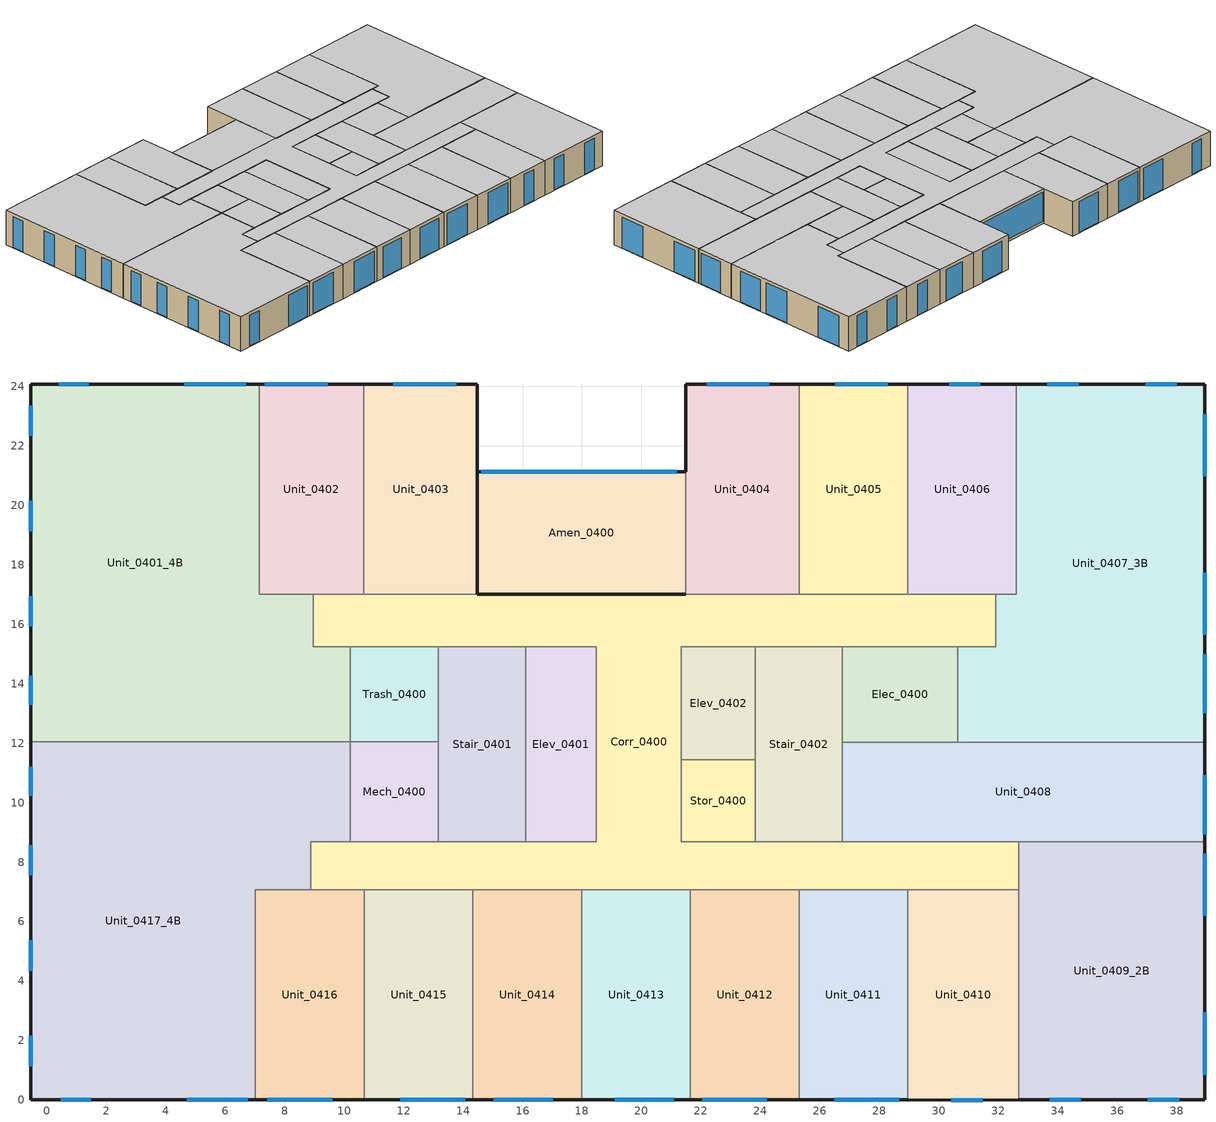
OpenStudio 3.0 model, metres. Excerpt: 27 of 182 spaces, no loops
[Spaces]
Mech_0400
 floor to Mech_0300: 13.17,12.05 13.17,8.69 10.21,8.69 10.21,12.05 z11.4
 wall to Trash_0400: 13.17,12.05 10.21,12.05 z11.4:14.35
 wall to Stair_0401: 13.17,8.69 13.17,12.05 z11.4:14.35
 wall to Corr_0400: 10.21,8.69 13.17,8.69 z11.4:14.35
 wall to Unit_0417_4B: 10.21,12.05 10.21,8.69 z11.4:14.35
 ceiling to Mech_0500 (Interior Ceiling): 13.17,8.69 13.17,12.05 10.21,12.05 10.21,8.69 z14.35
Stor_0400
 floor to Stor_0300: 21.34,11.44 23.83,11.44 23.83,8.69 21.34,8.69 z11.4
 wall to Elev_0402: 23.83,11.44 21.34,11.44 z11.4:14.35
 wall to Stair_0402: 23.83,8.69 23.83,11.44 z11.4:14.35
 wall to Corr_0400: 21.34,11.44 21.34,8.69 23.83,8.69 z11.4:14.35
 ceiling to Stor_0500 (Interior Ceiling): 23.83,8.69 23.83,11.44 21.34,11.44 21.34,8.69 z14.35
Unit_0413
 floor to Unit_0313: 18,7.07 21.64,7.07 21.64,0 18,0 z11.4
 wall outside: 18,0 21.64,0 z11.4:14.35
 wall to Unit_0414: 18,7.07 18,0 z11.4:14.35
 wall to Corr_0400: 21.64,7.07 18,7.07 z11.4:14.35
 wall to Unit_0412: 21.64,0 21.64,7.07 z11.4:14.35
 window: 19.1,0 21.08,0 z11.45:14.07
 ceiling to Unit_0513 (Interior Ceiling): 21.64,0 21.64,7.07 18,7.07 18,0 z14.35
Stair_0402
 floor to Stair_0302: 26.75,15.25 26.75,8.69 23.83,8.69 23.83,15.25 z11.4
 wall to Elev_0402: 23.83,15.25 23.83,11.44 z11.4:14.35
 wall to Corr_0400: 26.75,15.25 23.83,15.25 / 23.83,8.69 26.75,8.69 z11.4:14.35
 wall to Elec_0400: 26.75,12.03 26.75,15.25 z11.4:14.35
 wall to Unit_0408: 26.75,8.69 26.75,11.48 26.75,12.03 z11.4:14.35
 ceiling to Stair_0502 (Interior Ceiling): 26.75,8.69 26.75,15.25 23.83,15.25 23.83,8.69 z14.35
Unit_0414
 floor to Unit_0314: 18,7.07 18,0 14.33,0 14.33,7.07 z11.4
 wall outside: 14.33,0 18,0 z11.4:14.35
 wall to Unit_0415: 14.33,7.07 14.33,0 z11.4:14.35
 wall to Corr_0400: 18,7.07 14.33,7.07 z11.4:14.35
 window: 15.04,0 17.02,0 z11.45:14.07
 ceiling to Unit_0514 (Interior Ceiling): 18,0 18,7.07 14.33,7.07 14.33,0 z14.35
Unit_0409_2B
 floor to Unit_0309_2B: 38.94,8.69 38.94,0 32.69,0 32.69,8.69 z11.4
 wall outside: 32.69,0 38.94,0 38.94,8.69 z11.4:14.35
 wall to Corr_0400: 32.69,8.69 32.69,7.07 z11.4:14.35
 wall to Unit_0408: 38.94,8.69 32.69,8.69 z11.4:14.35
 wall to Unit_0410: 32.69,7.07 32.69,0 z11.4:14.35
 window: 38.94,6.2 38.94,8.29 / 38.94,0.86 38.94,2.94 / 33.73,0 34.78,0 / 37.03,0 38.08,0 z11.45:14.07
 ceiling to Unit_0509_2B (Interior Ceiling): 38.94,0 38.94,8.69 32.69,8.69 32.69,0 z14.35
Unit_0410
 floor to Unit_0310: 32.69,7.07 32.69,0 28.96,0 28.96,7.07 z11.4
 wall outside: 28.96,0 32.69,0 z11.4:14.35
 wall to Corr_0400: 32.69,7.07 28.96,7.07 z11.4:14.35
 wall to Unit_0411: 28.96,7.07 28.96,0 z11.4:14.35
 window: 30.42,0 31.47,0 z11.45:14.07
 ceiling to Unit_0510 (Interior Ceiling): 32.69,0 32.69,7.07 28.96,7.07 28.96,0 z14.35
Elec_0400
 floor to Elec_0300: 30.63,15.25 30.63,12.03 26.75,12.03 26.75,15.25 z11.4
 wall to Corr_0400: 30.63,15.25 26.75,15.25 z11.4:14.35
 wall to Unit_0407_3B: 30.63,12.03 30.63,15.25 z11.4:14.35
 wall to Unit_0408: 26.75,12.03 30.63,12.03 z11.4:14.35
 ceiling to XFMR_0401 (Interior Ceiling): 30.63,12.03 30.63,15.25 26.75,15.25 26.75,12.03 z14.35
Unit_0411
 floor to Unit_0311: 28.96,7.07 28.96,0 25.3,0 25.3,7.07 z11.4
 wall outside: 25.3,0 28.96,0 z11.4:14.35
 wall to Unit_0412: 25.3,7.07 25.3,0 z11.4:14.35
 wall to Corr_0400: 28.96,7.07 25.3,7.07 z11.4:14.35
 window: 26.49,0 28.66,0 z11.45:14.07
 ceiling to Unit_0511 (Interior Ceiling): 28.96,0 28.96,7.07 25.3,7.07 25.3,0 z14.35
Unit_0402
 floor to Unit_0302: 10.66,24.08 10.66,17.01 7.15,17.01 7.15,24.08 z11.4
 wall outside: 10.66,24.08 7.15,24.08 z11.4:14.35
 wall to Unit_0403: 10.66,17.01 10.66,17.07 10.66,24.08 z11.4:14.35
 wall to Corr_0400: 8.97,17.01 10.66,17.01 z11.4:14.35
 wall to Unit_0401_4B: 7.15,24.08 7.15,17.01 8.97,17.01 z11.4:14.35
 window: 9.45,24.08 7.33,24.08 z11.46:14.07
 ceiling to Unit_0502 (Interior Ceiling): 10.66,17.01 10.66,24.08 7.15,24.08 7.15,17.01 z14.35
Unit_0406
 floor to Unit_0306: 28.96,24.08 32.61,24.08 32.61,17.01 28.96,17.01 z11.4
 wall outside: 32.61,24.08 28.96,24.08 z11.4:14.35
 wall to Unit_0407_3B: 31.92,17.01 32.61,17.01 32.61,24.08 z11.4:14.35
 wall to Corr_0400: 28.96,17.01 31.92,17.01 z11.4:14.35
 wall to Unit_0405: 28.96,24.08 28.96,17.01 z11.4:14.35
 window: 31.4,24.08 30.35,24.08 z11.46:14.07
 ceiling to Unit_0506 (Interior Ceiling): 32.61,17.01 32.61,24.08 28.96,24.08 28.96,17.01 z14.35
Corr_0400
 floor to Corr_0300: 8.97,17.01 31.92,17.01 31.92,15.25 21.34,15.25 21.34,8.69 32.69,8.69 32.69,7.07 8.88,7.07 8.88,8.69 18.48,8.69 18.48,15.24 8.97,15.24 z11.4
 wall outside: 21.48,17.01 14.48,17.01 z11.41:14.35
 wall to Unit_0412: 21.64,7.07 25.3,7.07 z11.4:14.35
 wall to Unit_0415: 10.68,7.07 14.33,7.07 z11.4:14.35
 wall to Unit_0416: 8.88,7.07 10.68,7.07 z11.4:14.35
 wall to Unit_0417_4B: 10.21,8.69 8.88,8.69 8.88,7.07 z11.4:14.35
 wall to Stair_0401: 16.1,8.69 13.17,8.69 / 13.17,15.24 16.1,15.24 z11.4:14.35
 wall to Elev_0401: 16.1,15.24 18.48,15.24 18.48,8.69 16.1,8.69 z11.4:14.35
 wall to Trash_0400: 10.21,15.24 13.17,15.24 z11.4:14.35
 wall to Unit_0401_4B: 8.97,17.01 8.97,15.24 10.21,15.24 z11.4:14.35
 wall to Unit_0403: 14.48,17.01 10.66,17.01 z11.4:14.35
 wall to Unit_0404: 25.31,17.01 21.48,17.01 z11.4:14.35
 wall to Unit_0405: 28.96,17.01 25.31,17.01 z11.4:14.35
 wall to Unit_0407_3B: 30.63,15.25 31.92,15.25 31.92,17.01 z11.4:14.35
 wall to Elev_0402: 21.34,11.44 21.34,15.25 23.83,15.25 z11.4:14.35
 wall to Unit_0408: 32.69,8.69 26.75,8.69 z11.4:14.35
 ceiling to Corr_0500 (Interior Ceiling): 32.69,7.07 32.69,8.69 21.34,8.69 21.34,15.25 31.92,15.25 31.92,17.01 8.97,17.01 8.97,15.24 18.48,15.24 18.48,8.69 8.88,8.69 8.88,7.07 z14.35
Unit_0407_3B
 floor to Unit_0307_3B: 32.61,24.08 38.94,24.08 38.94,12.03 30.63,12.03 30.63,15.25 31.92,15.25 31.92,17.01 32.61,17.01 z11.4
 wall outside: 38.94,12.03 38.94,24.08 32.61,24.08 z11.4:14.35
 wall to Unit_0408: 30.63,12.03 32.79,12.03 38.94,12.03 z11.4:14.35
 window: 38.94,13.01 38.94,14.99 / 38.94,15.64 38.94,17.73 / 38.94,20.98 38.94,23.07 z11.45:14.07; 38,24.08 36.95,24.08 / 34.7,24.08 33.65,24.08 z11.46:14.07
 ceiling to Unit_0507_3B (Interior Ceiling): 38.94,12.03 38.94,24.08 32.61,24.08 32.61,17.01 31.92,17.01 31.92,15.25 30.63,15.25 30.63,12.03 z14.35
Elev_0402
 floor to Elev_0302: 23.83,15.25 23.83,11.44 21.34,11.44 21.34,15.25 z11.4
 ceiling to Elev_0502 (Interior Ceiling): 23.83,11.44 23.83,15.25 21.34,15.25 21.34,11.44 z14.35
Unit_0412
 floor to Unit_0312: 25.3,7.07 25.3,0 21.64,0 21.64,7.07 z11.4
 wall outside: 21.64,0 25.3,0 z11.4:14.35
 window: 22.04,0 24.21,0 z11.45:14.07
 ceiling to Unit_0512 (Interior Ceiling): 25.3,0 25.3,7.07 21.64,7.07 21.64,0 z14.35
Stair_0401
 floor to Stair_0301: 16.1,15.24 16.1,8.69 13.17,8.69 13.17,15.24 z11.4
 wall to Trash_0400: 13.17,15.24 13.17,12.05 z11.4:14.35
 wall to Elev_0401: 16.1,8.69 16.1,15.24 z11.4:14.35
 ceiling to Stair_0501 (Interior Ceiling): 16.1,8.69 16.1,15.24 13.17,15.24 13.17,8.69 z14.35
Unit_0403
 floor to Unit_0303: 14.48,24.08 14.48,17.01 10.66,17.01 10.66,24.08 z11.4
 wall outside: 14.48,21.13 14.48,24.08 10.66,24.08 z11.4:14.35; 14.48,17.01 14.48,21.13 z11.4:11.41
 wall to Amen_0400: 14.48,17.01 14.48,21.13 z11.41:14.35
 window: 13.77,24.08 11.66,24.08 z11.46:14.07
 ceiling to Unit_0503 (Interior Ceiling): 14.48,17.01 14.48,24.08 10.66,24.08 10.66,17.01 z14.35
Unit_0401_4B
 floor to Unit_0301_4B: 7.15,24.08 7.15,17.01 8.97,17.01 8.97,15.24 10.21,15.24 10.21,12.05 -0.53,12.05 -0.53,24.08 z11.4
 wall outside: 7.15,24.08 -0.53,24.08 -0.53,12.05 z11.4:14.35
 wall to Trash_0400: 10.21,12.05 10.21,15.24 z11.4:14.35
 wall to Unit_0417_4B: -0.53,12.05 10.21,12.05 z11.4:14.35
 window (SEC-2015 Glazing - Fixed Metal Frame - N 1): -0.53,23.36 -0.53,22.34 / -0.53,20.15 -0.53,19.13 / -0.53,16.94 -0.53,15.93 / -0.53,14.26 -0.53,13.29 z11.46:14.07
 window: 6.69,24.08 4.62,24.08 / 1.41,24.08 0.4,24.08 z11.46:14.07
 ceiling to Unit_0501_4B (Interior Ceiling): 10.21,12.05 10.21,15.24 8.97,15.24 8.97,17.01 7.15,17.01 7.15,24.08 -0.53,24.08 -0.53,12.05 z14.35
Unit_0408
 floor to Unit_0308: 38.94,12.03 38.94,8.69 26.75,8.69 26.75,12.03 z11.4
 wall outside: 38.94,8.69 38.94,12.03 z11.4:14.35
 window: 38.94,8.93 38.94,10.92 z11.45:14.07
 ceiling to Unit_0508 (Interior Ceiling): 38.94,8.69 38.94,12.03 26.75,12.03 26.75,8.69 z14.35
Unit_0404
 floor to Unit_0304: 25.31,24.08 25.31,17.01 21.48,17.01 21.48,24.08 z11.4
 wall outside: 25.31,24.08 21.48,24.08 21.48,21.13 z11.4:14.35
 wall to Unit_0405: 25.31,17.01 25.31,17.07 25.31,24.08 z11.4:14.35
 wall to Amen_0400: 21.48,21.13 21.48,17.01 z11.4:14.35
 window: 24.3,24.08 22.19,24.08 z11.46:14.07
 ceiling to Unit_0504: 25.31,17.01 25.31,24.08 21.48,24.08 21.48,17.01 z14.35
Elev_0401
 floor to Elev_0301: 18.48,15.24 18.48,8.69 16.1,8.69 16.1,15.24 z11.4
 ceiling to Elev_0501 (Interior Ceiling): 18.48,8.69 18.48,15.24 16.1,15.24 16.1,8.69 z14.35
Unit_0405
 floor to Unit_0305: 25.31,24.08 28.96,24.08 28.96,17.01 25.31,17.01 z11.4
 wall outside: 28.96,24.08 25.31,24.08 z11.4:14.35
 window: 28.28,24.08 26.51,24.08 z11.46:14.07
 ceiling to Unit_0505 (Interior Ceiling): 28.96,17.01 28.96,24.08 25.31,24.08 25.31,17.01 z14.35
Trash_0400
 floor to Trash_0300: 13.17,15.24 13.17,12.05 10.21,12.05 10.21,15.24 z11.4
 ceiling to Trash_0500 (Interior Ceiling): 13.17,12.05 13.17,15.24 10.21,15.24 10.21,12.05 z14.35
Unit_0415
 floor to Unit_0315: 14.33,7.07 14.33,0 10.68,0 10.68,7.07 z11.4
 wall outside: 10.68,0 14.33,0 z11.4:14.35
 wall to Unit_0416: 10.68,7.07 10.68,0 z11.4:14.35
 window: 11.89,0 14.08,0 z11.45:14.07
 ceiling to Unit_0515 (Interior Ceiling): 14.33,0 14.33,7.07 10.68,7.07 10.68,0 z14.35
Unit_0416
 floor to Unit_0316: 10.68,7.07 10.68,0 7.01,0 7.01,7.07 z11.4
 wall outside: 7.01,0 10.68,0 z11.4:14.35
 wall to Unit_0417_4B: 8.88,7.07 7.01,7.07 7.01,5.98 7.01,0 z11.4:14.35
 window: 7.41,0 9.6,0 z11.45:14.07
 ceiling to Unit_0516 (Interior Ceiling): 10.68,0 10.68,7.07 7.01,7.07 7.01,0 z14.35
Unit_0417_4B
 floor to Unit_0317_4B: 10.21,12.05 10.21,8.69 8.88,8.69 8.88,7.07 7.01,7.07 7.01,0 -0.53,0 -0.53,12.05 z11.4
 wall outside: -0.53,12.05 -0.53,12.04 -0.53,0 7.01,0 z11.4:14.35
 window: 4.7,0 6.76,0 / 0.48,0 1.48,0 z11.45:14.07
 window (SEC-2015 Glazing - Fixed Metal Frame - N 1): -0.53,11.21 -0.53,10.24 / -0.53,8.57 -0.53,7.55 / -0.53,5.37 -0.53,4.35 / -0.53,2.16 -0.53,1.14 z11.46:14.07
 ceiling to Unit_0517_4B (Interior Ceiling): 7.01,0 7.01,7.07 8.88,7.07 8.88,8.69 10.21,8.69 10.21,12.05 -0.53,12.05 -0.53,0 z14.35
Amen_0400
 floor to Amen_0300: 21.48,21.13 21.48,17.01 14.48,17.01 14.48,21.13 z11.4
 wall outside: 21.48,21.13 14.48,21.13 z11.4:14.35
 window: 21.19,21.13 14.62,21.13 z11.63:14.11
 ceiling to Amen_0501 (Interior Ceiling): 21.48,17.01 21.48,21.13 14.48,21.13 14.48,17.01 z14.35
[Building]
1300 NE 45th: North Axis {deg}=90; Space Type=SEC2015-MF-Residential_1B; Default Construction Set=2015 Seattle Energy Code - MF; Default Schedule Set=SEC2015-MF-RESIDENTIAL-SCH-SET
[Site]
SEATTLE: Latitude {deg}=47.45; Longitude {deg}=-122.3; Time Zone {hr}=-8; Elevation {m}=122
[ClimateZones]
Climate Zone Institution Name 1=ASHRAE; Climate Zone Document Name 1=ANSI/ASHRAE Standard 169; Climate Zone Document Year 1=2006; Climate Zone Value 1=4C; Climate Zone Institution Name 2=CEC; Climate Zone Document Name 2=California Climate Zone Descriptions; Climate Zone Document Year 2=1995
[SizingPeriod:DesignDay] Barometric Pressure {Pa}=99868; Sky Clearness=0; Rain Indicator=0; Snow Indicator=0; Day of Month=21; Daylight Saving Time Indicator=0; Dry-Bulb Temperature Range Modifier Type=DefaultMultipliers
Name | Maximum Dry-Bulb Temperature {C} | Daily Dry-Bulb Temperature Range {deltaC} | Humidity Indicating Conditions at Maximum Dry-Bulb | Wind Speed {m/s} | Wind Direction {deg} | Month | Day Type | Humidity Indicating Type | Solar Model Indicator | ASHRAE Taub | ASHRAE Taud
SEATTLE Ann Htg 99.6% Condns DB | -4.2 | 0 | -4.2 | 4.3 | 20 | 12 | WinterDesignDay | Wetbulb | ASHRAEClearSky
SEATTLE Ann Hum_n 99.6% Condns DP=>MCDB | -0.4 | 0 | -13 | 4.3 | 20 | 12 | WinterDesignDay | Dewpoint | ASHRAEClearSky
SEATTLE Ann Htg Wind 99.6% Condns WS=>MCDB | 5.6 | 0 | 5.6 | 12.1 | 20 | 12 | WinterDesignDay | Wetbulb | ASHRAEClearSky
SEATTLE Ann Clg .4% Condns DB=>MWB | 29.4 | 10.4 | 18.3 | 4.2 | 350 | 8 | SummerDesignDay | Wetbulb | ASHRAETau | 0.352 | 2.561
[Construction]
SEC-2015 Comm Group R BG ExtWall: R-13 + R-6 CI: Concrete - 8 inch - 140 lb/ft3, R-6 CI, R-13 Cavity (R-6 eff), 5/8 in. Gypsum Board
Interior Floor: F16 Acoustic tile, F05 Ceiling air space resistance, M11 100mm lightweight concrete
Interior Wall: G01a 19mm gypsum board, F04 Wall air space resistance, G01a 19mm gypsum board
Interior Ceiling: M11 100mm lightweight concrete, F05 Ceiling air space resistance, F16 Acoustic tile
SEC-2015 Opaque Door- Swinging: SEC-2015 Opaque Door- Swinging - Material
SEC-2015 Comm Group R ExtRoof IEAD: Roof Membrane, IEAD Roof Insulation R-36.7 IP, Metal Decking
SEC-2015 Comm Group R AG ExtWall SteelFrame: R-19 + R-8.5 CI: Stucco - 7/8 inch, 5/8 in. Gypsum Board, R-8.5 CI, R-19 Cavity (R-7.1 eff), 5/8 in. Gypsum Board
SEC-2015 Comm Group R Exposed Floor Mass: Floor Insulation R-32 IP, MAT-CC05 8 HW CONCRETE, CP02 CARPET PAD 2
SEC-2015 Glazed Door - SEW: SEC-2015 Glazed Door - SEW - Material
SEC-2015 Glazing - Fixed Metal Frame - SEW: SEC-2015 Glazing - Fixed Metal Frame - SEW - Material
SEC-2015 Opaque Door- NonSwinging: SEC-2015 Opaque Door- NonSwinging - Material
SEC-2015 Glazing - Fixed Metal Frame - N 1: SEC-2015 Glazing - Fixed Metal Frame - N - Material
[Material]
Name | Roughness | Thickness {m} | Conductivity {W/m-K} | Density {kg/m3} | Specific Heat {J/kg-K} | Thermal Absorptance | Solar Absorptance | Visible Absorptance
Concrete - 8 inch - 140 lb/ft3 | MediumRough | 0.2032 | 1.94902 | 2239.06 | 921.096 | 0.9 | 0.7 | 0.7
Roof Membrane | VeryRough | 0.0095 | 0.16 | 1121.29 | 1460 | 0.9 | 0.7 | 0.7
Metal Decking | MediumSmooth | 0.0015 | 45.006 | 7680 | 418.4 | 0.9 | 0.6 | 0.6
F16 Acoustic tile | MediumSmooth | 0.0191 | 0.06 | 368 | 590 | 0.9 | 0.3 | 0.3
M11 100mm lightweight concrete | MediumRough | 0.1016 | 0.53 | 1280 | 840 | 0.9 | 0.5 | 0.5
G01a 19mm gypsum board | MediumSmooth | 0.019 | 0.16 | 800 | 1090 | 0.9 | 0.4 | 0.4
5/8 in. Gypsum Board | MediumSmooth | 0.0159 | 0.16 | 800 | 1090 | 0.9 | 0.7 | 0.7
IEAD Roof Insulation R-36.7 IP | MediumRough | 0.316696 | 0.049 | 265 | 836.8 | 0.9 | 0.7 | 0.7
MAT-CC05 8 HW CONCRETE | Rough | 0.20321 | 1.311 | 2240 | 836.8 | 0.9 | 0.7 | 0.7
Floor Insulation R-32 IP | MediumRough | 0.253598 | 0.045 | 265 | 836.8 | 0.9 | 0.7 | 0.7
R-6 CI | MediumSmooth | 0.024323 | 0.0230188 | 16.0185 | 1130.436
R-13 Cavity (R-6 eff) | MediumSmooth | 0.024323 | 0.0230188 | 16.0185 | 1130.436 | 0.9
Stucco - 7/8 inch | Smooth | 0.022352 | 0.701106 | 1855.1 | 837.36
R-8.5 CI | MediumSmooth | 0.0344576 | 0.0230188 | 16.0185 | 1130.436
R-19 Cavity (R-7.1 eff) | MediumSmooth | 0.0287823 | 0.0230188 | 16.0185 | 1130.436 | 0.9
[Material:NoMass]
Name | Roughness | Thermal Resistance {m2-K/W} | Thermal Absorptance | Solar Absorptance | Visible Absorptance
CP02 CARPET PAD 2 | VeryRough | 0.21648 | 0.9 | 0.7 | 0.8
SEC-2015 Opaque Door- Swinging - Material | Smooth | 0.475497
SEC-2015 Opaque Door- NonSwinging - Material | Smooth | 0.517764
[Material:AirGap]
Name | Thermal Resistance {m2-K/W}
F05 Ceiling air space resistance | 0.18
F04 Wall air space resistance | 0.15
[WindowMaterial:Blind]
Window Material Blind 1: Slat Width {m}=0.025; Slat Separation {m}=0.01875; Front Side Slat Beam Solar Reflectance=0.5; Back Side Slat Beam Solar Reflectance=0.5; Front Side Slat Diffuse Solar Reflectance=0.5; Back Side Slat Diffuse Solar Reflectance=0.5; Slat Beam Visible Transmittance=0
[DefaultSurfaceConstructions]
Name | Floor Construction | Wall Construction | Roof Ceiling Construction
Default Surface Constructions 23 | Interior Floor | Interior Wall | Interior Ceiling
Default Surface Constructions 24 | SEC-2015 Comm Group R Slab-On-Ground | SEC-2015 Comm Group R BG ExtWall: R-13 + R-6 CI
Default Surface Constructions 22 adj ext wall insulation adj ext wall insulation | SEC-2015 Comm Group R Exposed Floor Mass | SEC-2015 Comm Group R AG ExtWall SteelFrame: R-19 + R-8.5 CI | SEC-2015 Comm Group R ExtRoof IEAD
[DefaultSubSurfaceConstructions]
Name | Fixed Window Construction | Door Construction | Glass Door Construction | Overhead Door Construction
Default Sub Surface Constructions 15 | SEC-2015 Glazing - Fixed Metal Frame - SEW | SEC-2015 Opaque Door- Swinging | SEC-2015 Glazed Door - SEW | SEC-2015 Opaque Door- NonSwinging
Default Sub Surface Constructions 16
[WindowMaterial:SimpleGlazingSystem] Visible Transmittance=0.6
Name | U-Factor {W/m2-K} | Solar Heat Gain Coefficient
SEC-2015 Glazed Door - SEW - Material | 3.40696 | 0.35
SEC-2015 Glazing - Fixed Metal Frame - SEW - Material | 2.15774 | 0.35
SEC-2015 Glazing - Fixed Metal Frame - N - Material | 2.15774 | 0.53
[DefaultConstructionSet]
2015 Seattle Energy Code - MF: Default Exterior Surface Constructions=Default Surface Constructions 22 adj ext wall insulation adj ext wall insulation; Default Interior Surface Constructions=Default Surface Constructions 23; Default Ground Contact Surface Constructions=Default Surface Constructions 24; Default Exterior SubSurface Constructions=Default Sub Surface Constructions 15; Default Interior SubSurface Constructions=Default Sub Surface Constructions 16
[Construction:FfactorGroundFloor]
SEC-2015 Comm Group R Slab-On-Ground: F-Factor {W/m-K}=0.934597; Area {m2}=88.9082; PerimeterExposed {m}=40.2336
[Lights:Definition] Design Level Calculation Method=Watts/Area
Name | Watts per Space Floor Area {W/m2}
Amenity Lights Definition | 5.59723
Stair Lights Definition | 5.38196
Storage Lights Definition | 4.84376
Elec/Mech Lights Definition | 7.31946
Apartment Lights Definition | 3.98265
Corridor Lights Definition | 5.16668
[DesignSpecification:OutdoorAir] Outdoor Air Method=Sum
Name | Outdoor Air Flow per Person {m3/s-person} | Outdoor Air Flow per Floor Area {m3/s-m2} | Outdoor Air Flow Rate {m3/s} | Outdoor Air Flow Air Changes per Hour {1/hr}
SEC-2015 MF-Apartment Ventilation-1B | 0 | 0 | 0.0141584
SEC-2015 MF-Corridor Ventilation; SEC-2015 MF-Storage Ventilation |  | 0.0006096
SEC-2015 MF-Amenity Ventilation | 0.00235974 | 0.0006096
SEC-2015 MF-Elec/MechRoom Ventilation; SEC-2015 MF-Stair Ventilation |  | 0.0003048
SEC-2015 MF-Apartment Ventilation-2B | 0 | 0 | 0.0259571
SEC-2015 MF-Apartment Ventilation-3B |  | 0 | 0.0259571 | 0
SEC-2015 MF-Apartment Ventilation-4B |  | 0 | 0.0353961 | 0
[ThermostatSetpoint:DualSetpoint]
Name | Heating Setpoint Temperature Schedule | Cooling Setpoint Temperature Schedule
Thermostat Setpoint Dual Setpoint 2 | SEC2015-MF-Amenity_HtgSetp | SEC2015-MF-Amenity_ClgSetp
Thermostat Setpoint Dual Setpoint 10 | SEC2015-MF-Corridor_HtgSetp | SEC2015-MF-Corridor_ClgSetp
Thermostat Setpoint Dual Setpoint 27; Thermostat Setpoint Dual Setpoint 28; Thermostat Setpoint Dual Setpoint 47; Thermostat Setpoint Dual Setpoint 61; Thermostat Setpoint Dual Setpoint 62; Thermostat Setpoint Dual Setpoint 76; Thermostat Setpoint Dual Setpoint 82; Thermostat Setpoint Dual Setpoint 155
Thermostat Setpoint Dual Setpoint 121; Thermostat Setpoint Dual Setpoint 122; Thermostat Setpoint Dual Setpoint 123; Thermostat Setpoint Dual Setpoint 124; Thermostat Setpoint Dual Setpoint 125; Thermostat Setpoint Dual Setpoint 126; Thermostat Setpoint Dual Setpoint 127; Thermostat Setpoint Dual Setpoint 128; Thermostat Setpoint Dual Setpoint 129; Thermostat Setpoint Dual Setpoint 130; Thermostat Setpoint Dual Setpoint 131; Thermostat Setpoint Dual Setpoint 132; Thermostat Setpoint Dual Setpoint 133; Thermostat Setpoint Dual Setpoint 134; Thermostat Setpoint Dual Setpoint 135; Thermostat Setpoint Dual Setpoint 136; Thermostat Setpoint Dual Setpoint 137 | SEC2015-MF-Apartment_HtgSetp | SEC2015-MF-Apartment_ClgSetp
[People:Definition] Fraction Radiant=0.3
Name | Number of People Calculation Method | Number of People {people} | People per Space Floor Area {person/m2}
Apartment 1BR People Definition | People | 1
Amenity People Definition | People/Area |  | 0.107639
[ShadingControl]
Shading Control 1: Shading Type=InteriorBlind; Shading Device Material=Window Material Blind 1
[BuildingStory]
Building Story 04: Nominal Z Coordinate {m}=11.4056; Nominal Floor to Floor Height {m}=2.9464
[Space] Default Construction Set=2015 Seattle Energy Code - MF; Building Story=Building Story 04
Name | Space Type | Thermal Zone
Mech_0400 | SEC2015-MF-Elec/MechRoom | Thermal Zone: Mech_0400
Stor_0400 | SEC2015-MF-Storage | Thermal Zone: Stor_0400
Unit_0413 | SEC2015-MF-Residential_1B | Thermal Zone: Unit_0413
Stair_0402 | SEC2015-MF-Stair | Thermal Zone: Stair_0402
Unit_0414 | SEC2015-MF-Residential_1B | Thermal Zone: Unit_0414
Unit_0409_2B | SEC2015-MF-Residential_2B | Thermal Zone: Unit_0409_2B
Unit_0410 | SEC2015-MF-Residential_1B | Thermal Zone: Unit_0410
Elec_0400 | SEC2015-MF-Elec/MechRoom | Thermal Zone: Elec_0400
Unit_0411 | SEC2015-MF-Residential_1B | Thermal Zone: Unit_0411
Unit_0402 | SEC2015-MF-Residential_1B | Thermal Zone: Unit_0402
Unit_0406 | SEC2015-MF-Residential_1B | Thermal Zone: Unit_0406
Corr_0400 | SEC2015-MF-Coridor | Thermal Zone: Corr_0400
Unit_0407_3B | SEC2015-MF-Residential_3B | Thermal Zone: Unit_0407_3B
Elev_0402 | SEC2015-MF-Shaft | Thermal Zone: Elev_0402
Unit_0412 | SEC2015-MF-Residential_1B | Thermal Zone: Unit_0412
Stair_0401 | SEC2015-MF-Stair | Thermal Zone: Stair_0401
Unit_0403 | SEC2015-MF-Residential_1B | Thermal Zone: Unit_0403
Unit_0401_4B | SEC2015-MF-Residential_4B | Thermal Zone: Unit_0401_4B
Unit_0408 | SEC2015-MF-Residential_1B | Thermal Zone: Unit_0408
Unit_0404 | SEC2015-MF-Residential_1B | Thermal Zone: Unit_0404
Elev_0401 | SEC2015-MF-Shaft | Thermal Zone: Elev_0401
Unit_0405 | SEC2015-MF-Residential_1B | Thermal Zone: Unit_0405
Trash_0400 | SEC2015-MF-Storage | Thermal Zone: Trash_0400
Unit_0415 | SEC2015-MF-Residential_1B | Thermal Zone: Unit_0415
Unit_0416 | SEC2015-MF-Residential_1B | Thermal Zone: Unit_0416
Unit_0417_4B | SEC2015-MF-Residential_4B | Thermal Zone: Unit_0417_4B
Amen_0400 | SEC2015-MF-Amenity | Thermal Zone: Amen_0400
[SpaceType]
Name | Default Schedule Set | Design Specification Outdoor Air Object | Standards Building Type | Standards Space Type
SEC2015-MF-Residential_1B | SEC2015-MF-RESIDENTIAL-SCH-SET | SEC-2015 MF-Apartment Ventilation-1B | MidriseApartment | Apartment
SEC2015-MF-Coridor | SEC2015-MF-CORRIDOR-SCH-SET | SEC-2015 MF-Corridor Ventilation | MidriseApartment | Corridor
SEC2015-MF-Amenity | SEC2015-MF-AMENITY-SCH-SET | SEC-2015 MF-Amenity Ventilation | Office | BreakRoom
SEC2015-MF-Elec/MechRoom | SEC2015-MF-ELECMECH-SCH-SET | SEC-2015 MF-Elec/MechRoom Ventilation | Office | Elec/MechRoom
SEC2015-MF-Stair | SEC2015-MF-STAIR-SCH-SET | SEC-2015 MF-Stair Ventilation | Office | Stair
SEC2015-MF-Storage | SEC2015-MF-STORAGE-SCH-SET | SEC-2015 MF-Storage Ventilation | Office | Storage
SEC2015-MF-Shaft | SEC2015-MF-SHAFT-SCH-SET | SEC-2015 MF-Stair Ventilation | Office | Stair
SEC2015-MF-Residential_2B | SEC2015-MF-RESIDENTIAL-SCH-SET | SEC-2015 MF-Apartment Ventilation-2B | MidriseApartment | Apartment
SEC2015-MF-Residential_3B | SEC2015-MF-RESIDENTIAL-SCH-SET | SEC-2015 MF-Apartment Ventilation-3B | MidriseApartment | Apartment
SEC2015-MF-Residential_4B | SEC2015-MF-RESIDENTIAL-SCH-SET | SEC-2015 MF-Apartment Ventilation-4B | MidriseApartment | Apartment
[Lights] Fraction Replaceable=1
Name | Lights Definition | Space or SpaceType | Schedule
Apartment Lights | Apartment Lights Definition | SEC2015-MF-Residential_1B
90.1-2010 - MidriseApartment - Corridor Lights | Corridor Lights Definition | SEC2015-MF-Coridor
Amenity Lights | Amenity Lights Definition | SEC2015-MF-Amenity
Lights 2 | Stair Lights Definition | SEC2015-MF-Stair
Lights 3 | Storage Lights Definition | SEC2015-MF-Storage | MidriseApartment ElecMech Light
Lights 7 | Elec/Mech Lights Definition | SEC2015-MF-Elec/MechRoom
Apartment Lights 1 | Apartment Lights Definition | SEC2015-MF-Residential_2B
Apartment Lights 2 | Apartment Lights Definition | SEC2015-MF-Residential_3B
Apartment Lights 3 | Apartment Lights Definition | SEC2015-MF-Residential_4B
[People] Multiplier=1
Name | People Definition | Space or SpaceType
Apartment People | Apartment 1BR People Definition | SEC2015-MF-Residential_1B
Amenity People | Amenity People Definition | SEC2015-MF-Amenity
Apartment People 1 | Apartment 1BR People Definition | SEC2015-MF-Residential_2B
Apartment People 2 | Apartment 1BR People Definition | SEC2015-MF-Residential_3B
Apartment People 3 | Apartment 1BR People Definition | SEC2015-MF-Residential_4B
[SpaceInfiltration:DesignFlowRate] Design Flow Rate Calculation Method=Flow/ExteriorArea; Flow per Exterior Surface Area {m3/s-m2}=0.001524
Name | Space or SpaceType
Apartment Infiltration
HighriseApartment Corridor Infiltration | SEC2015-MF-Coridor
HighriseApartment Apartment Infiltration 1 | SEC2015-MF-Amenity
HighriseApartment Corridor Infiltration 3 | SEC2015-MF-Elec/MechRoom
HighriseApartment Corridor Infiltration 5 | SEC2015-MF-Stair
HighriseApartment Corridor Infiltration 6 | SEC2015-MF-Storage
HighriseApartment Corridor Infiltration 8 | SEC2015-MF-Shaft
HighriseApartment Apartment Infiltration 2 | SEC2015-MF-Residential_1B
HighriseApartment Apartment Infiltration 3 | SEC2015-MF-Residential_3B
HighriseApartment Apartment Infiltration 4 | SEC2015-MF-Residential_4B
HighriseApartment Apartment Infiltration 5 | SEC2015-MF-Residential_2B
[ElectricEquipment:Definition] Design Level Calculation Method=Watts/Area
Name | Watts per Space Floor Area {W/m2}
Apartment Electric Equipment Definition | 6.67362
Amenity Electric Equipment Definition | 8.18057
Elec/MechRoom Electric Equipment Definition | 2.90626
[ElectricEquipment]
Name | Electric Equipment Definition | Space or SpaceType
Apartment Electric Equipment | Apartment Electric Equipment Definition | SEC2015-MF-Residential_1B
Amenity Electric Equipment | Amenity Electric Equipment Definition | SEC2015-MF-Amenity
90.1-2010 - Office - Elec/MechRoom Electric Equipment | Elec/MechRoom Electric Equipment Definition | SEC2015-MF-Elec/MechRoom
Apartment Electric Equipment 1 | Apartment Electric Equipment Definition | SEC2015-MF-Residential_2B
Apartment Electric Equipment 2 | Apartment Electric Equipment Definition | SEC2015-MF-Residential_3B
Apartment Electric Equipment 3 | Apartment Electric Equipment Definition | SEC2015-MF-Residential_4B
[DefaultScheduleSet]
Name | Number of People Schedule | People Activity Level Schedule | Lighting Schedule | Electric Equipment Schedule | Infiltration Schedule
SEC2015-MF-RESIDENTIAL-SCH-SET | MidriseApartment Apartment Occ | MidriseApartment Activity | MidriseApartment Apartment Light | MidriseApartment Apartment Equip | MidriseApartment Infil (0.25)
SEC2015-MF-CORRIDOR-SCH-SET |  |  | Always On |  | MidriseApartment Infil (0.25)
SEC2015-MF-AMENITY-SCH-SET | MidriseApartment Apartment Occ | MidriseApartment Activity | MidriseApartment Common Light | MidriseApartment Common Equip | MidriseApartment Infil (0.25)
SEC2015-MF-ELECMECH-SCH-SET |  |  | MidriseApartment ElecMech Light | MidriseApartment Common Equip | Always On
SEC2015-MF-STAIR-SCH-SET |  |  | Always On |  | Always On
SEC2015-MF-STORAGE-SCH-SET |  |  | MidriseApartment Common Light | MidriseApartment Common Equip | Always On
SEC2015-MF-SHAFT-SCH-SET
[ThermalZone] Multiplier=6; Use Ideal Air Loads=Yes
Name | Thermostat
Thermal Zone: Stor_0400 | Thermostat Setpoint Dual Setpoint 76
Thermal Zone: Unit_0407_3B | Thermostat Setpoint Dual Setpoint 127
Thermal Zone: Unit_0413 | Thermostat Setpoint Dual Setpoint 133
Thermal Zone: Trash_0400 | Thermostat Setpoint Dual Setpoint 82
Thermal Zone: Unit_0402 | Thermostat Setpoint Dual Setpoint 122
Thermal Zone: Mech_0400 | Thermostat Setpoint Dual Setpoint 47
Thermal Zone: Unit_0415 | Thermostat Setpoint Dual Setpoint 135
Thermal Zone: Unit_0408 | Thermostat Setpoint Dual Setpoint 128
Thermal Zone: Unit_0405 | Thermostat Setpoint Dual Setpoint 125
Thermal Zone: Unit_0403 | Thermostat Setpoint Dual Setpoint 123
Thermal Zone: Unit_0406 | Thermostat Setpoint Dual Setpoint 126
Thermal Zone: Stair_0402 | Thermostat Setpoint Dual Setpoint 62
Thermal Zone: Unit_0414 | Thermostat Setpoint Dual Setpoint 134
Thermal Zone: Unit_0409_2B | Thermostat Setpoint Dual Setpoint 129
Thermal Zone: Unit_0410 | Thermostat Setpoint Dual Setpoint 130
Thermal Zone: Elec_0400 | Thermostat Setpoint Dual Setpoint 155
Thermal Zone: Unit_0411 | Thermostat Setpoint Dual Setpoint 131
Thermal Zone: Corr_0400 | Thermostat Setpoint Dual Setpoint 10
Thermal Zone: Unit_0417_4B | Thermostat Setpoint Dual Setpoint 137
Thermal Zone: Elev_0402 | Thermostat Setpoint Dual Setpoint 28
Thermal Zone: Unit_0412 | Thermostat Setpoint Dual Setpoint 132
Thermal Zone: Stair_0401 | Thermostat Setpoint Dual Setpoint 61
Thermal Zone: Unit_0401_4B | Thermostat Setpoint Dual Setpoint 121
Thermal Zone: Unit_0404 | Thermostat Setpoint Dual Setpoint 124
Thermal Zone: Elev_0401 | Thermostat Setpoint Dual Setpoint 27
Thermal Zone: Unit_0416 | Thermostat Setpoint Dual Setpoint 136
Thermal Zone: Amen_0400 | Thermostat Setpoint Dual Setpoint 2
[Exterior:Lights:Definition] Design Level {W}=0
Lights Garage Definition; Exterior Lights Definition
[Exterior:Lights] Schedule=Always On Discrete
Name | Exterior Lights Definition | Control Option
Lights Garage | Lights Garage Definition
Exterior Lights | Exterior Lights Definition | AstronomicalClock
[Schedule:Constant]
Always On Discrete: Value=1
[Schedule:Ruleset]
Name | Default Day Schedule | Summer Design Day Schedule | Winter Design Day Schedule
MidriseApartment Apartment Light | MidriseApartment Apartment Light Default Schedule | MidriseApartment Apartment Light Summer Design Day | MidriseApartment Apartment Light Winter Design Day
MidriseApartment Apartment Occ | MidriseApartment Apartment Occ Default Schedule | MidriseApartment Apartment Occ Summer Design Day | MidriseApartment Apartment Occ Winter Design Day
MidriseApartment Activity | MidriseApartment Activity Default Schedule | MidriseApartment Activity Summer Design Day | MidriseApartment Activity Winter Design Day
MidriseApartment Infil (0.25) | MidriseApartment Infil Default Schedule | MidriseApartment Infil Summer Design Day | MidriseApartment Infil Winter Design Day
MidriseApartment Apartment Equip | MidriseApartment Apartment Equip Default Schedule | MidriseApartment Apartment Equip Summer Design Day | MidriseApartment Apartment Equip Winter Design Day
SEC2015-MF-Apartment_HtgSetp | MidriseApartment Apartment HtgSetp Default Schedule | Schedule Day 5 | Schedule Day 4
SEC2015-MF-Apartment_ClgSetp | MidriseApartment Apartment ClgSetp Default Schedule | Schedule Day 3 | Schedule Day 2
SEC2015-MF-Corridor_HtgSetp | Schedule Day 1 | Schedule Day 8 | Schedule Day 7
SEC2015-MF-Corridor_ClgSetp | Schedule Day 6 | Schedule Day 11 | Schedule Day 10
Always On | Always On Default
MidriseApartment ElecMech Light | Schedule Day 9
MidriseApartment Common Equip | MidriseApartment Apartment Equip Default Schedule 2 | MidriseApartment Apartment Equip Summer Design Day 2 | MidriseApartment Apartment Equip Winter Design Day 1
MidriseApartment Common Light | MidriseApartment Apartment Light Default Schedule 1 | MidriseApartment Apartment Light Summer Design Day 1 | MidriseApartment Apartment Light Winter Design Day 1
SEC2015-MF-Amenity_ClgSetp | MidriseApartment Office ClgSetp Default Schedule 1 | MidriseApartment Office ClgSetp Summer Design Day 1 | MidriseApartment Office ClgSetp Winter Design Day 1
SEC2015-MF-Amenity_HtgSetp | MidriseApartment Office HtgSetp Default Schedule 1 | MidriseApartment Office HtgSetp Summer Design Day 1 | MidriseApartment Office HtgSetp Winter Design Day 1
[Schedule:Day]
MidriseApartment Apartment Light Default Schedule; MidriseApartment Apartment Light Summer Design Day; MidriseApartment Apartment Light Winter Design Day: 6, 0, 0.016, 7, 0, 0.077, 9, 0, 0.14, 12, 0, 0.108, 17, 0, 0.077, 18, 0, 0.108, 22, 0, 0.217, 23, 0, 0.186, 24, 0, 0.015
MidriseApartment Apartment Occ Default Schedule; MidriseApartment Apartment Occ Summer Design Day; MidriseApartment Apartment Occ Winter Design Day: 7, 0, 1, 8, 0, 0.85, 9, 0, 0.39, 16, 0, 0.25, 17, 0, 0.3, 18, 0, 0.52, 21, 0, 0.87, 24, 0, 1
MidriseApartment Activity Default Schedule; MidriseApartment Activity Summer Design Day; MidriseApartment Activity Winter Design Day: 24, 0, 120
MidriseApartment Infil Default Schedule: 24, 0, 0.25
MidriseApartment Infil Summer Design Day; MidriseApartment Infil Winter Design Day; Always On Default: 24, 0, 1
MidriseApartment Apartment Equip Default Schedule; MidriseApartment Apartment Equip Summer Design Day; MidriseApartment Apartment Equip Winter Design Day: 5, 0, 0.1, 6, 0, 0.2, 7, 0, 0.45, 8, 0, 0.55, 9, 0, 0.45, 16, 0, 0.1, 17, 0, 0.35, 18, 0, 0.6, 19, 0, 0.55, 20, 0, 0.5, 21, 0, 0.35, 22, 0, 0.3, 23, 0, 0.2, 24, 0, 0.1
MidriseApartment Apartment HtgSetp Default Schedule: 8, 0, 21.1, 23, 0, 22.2222, 24, 0, 21.1111
Schedule Day 5; Schedule Day 4: 24, 0, 21.1
MidriseApartment Apartment ClgSetp Default Schedule: 10, 0, 25.5556, 16, 0, 26.6667, 24, 0, 25.5556
Schedule Day 3; Schedule Day 2: 24, 0, 23.9
Schedule Day 1: 5, 0, 15.5556, 22, 0, 18.3333, 24, 0, 15.5556
Schedule Day 8; Schedule Day 7; MidriseApartment Office HtgSetp Summer Design Day 1: 24, 0, 15.6
Schedule Day 6: 6, 0, 31.1111, 22, 0, 27.7778, 24, 0, 31.1111
Schedule Day 11; Schedule Day 10: 24, 0, 40
Schedule Day 9: 8, 0, 0, 18, 0, 0.2, 24, 0, 0
MidriseApartment Apartment Equip Default Schedule 2; MidriseApartment Apartment Equip Summer Design Day 2; MidriseApartment Apartment Equip Winter Design Day 1: 5, 0, 0.1, 6, 0, 0.3, 10, 0, 0.45, 18, 0, 0.3, 19, 0, 0.6, 20, 0, 0.8, 21, 0, 0.9, 22, 0, 0.8, 23, 0, 0.6, 24, 0, 0.3
MidriseApartment Apartment Light Default Schedule 1; MidriseApartment Apartment Light Summer Design Day 1; MidriseApartment Apartment Light Winter Design Day 1: 5, 0, 0.1, 6, 0, 0.3, 9, 0, 0.45, 18, 0, 0.3, 19, 0, 0.6, 20, 0, 0.8, 21, 0, 0.9, 22, 0, 0.8, 23, 0, 0.6, 24, 0, 0.3
MidriseApartment Office ClgSetp Default Schedule 1: 7, 0, 29.4444, 8, 0, 26.6667, 23, 0, 23.8889, 24, 0, 29.4
MidriseApartment Office ClgSetp Summer Design Day 1: 7, 0, 29.4, 8, 0, 26.7, 17, 0, 23.9, 18, 0, 26.7, 24, 0, 29.4
MidriseApartment Office ClgSetp Winter Design Day 1: 24, 0, 29.4
MidriseApartment Office HtgSetp Default Schedule 1: 7, 0, 15.5556, 8, 0, 18.3333, 23, 0, 21.1111, 24, 0, 15.6
MidriseApartment Office HtgSetp Winter Design Day 1: 7, 0, 15.6, 8, 0, 18.3, 17, 0, 21.1, 18, 0, 18.3, 24, 0, 15.6
